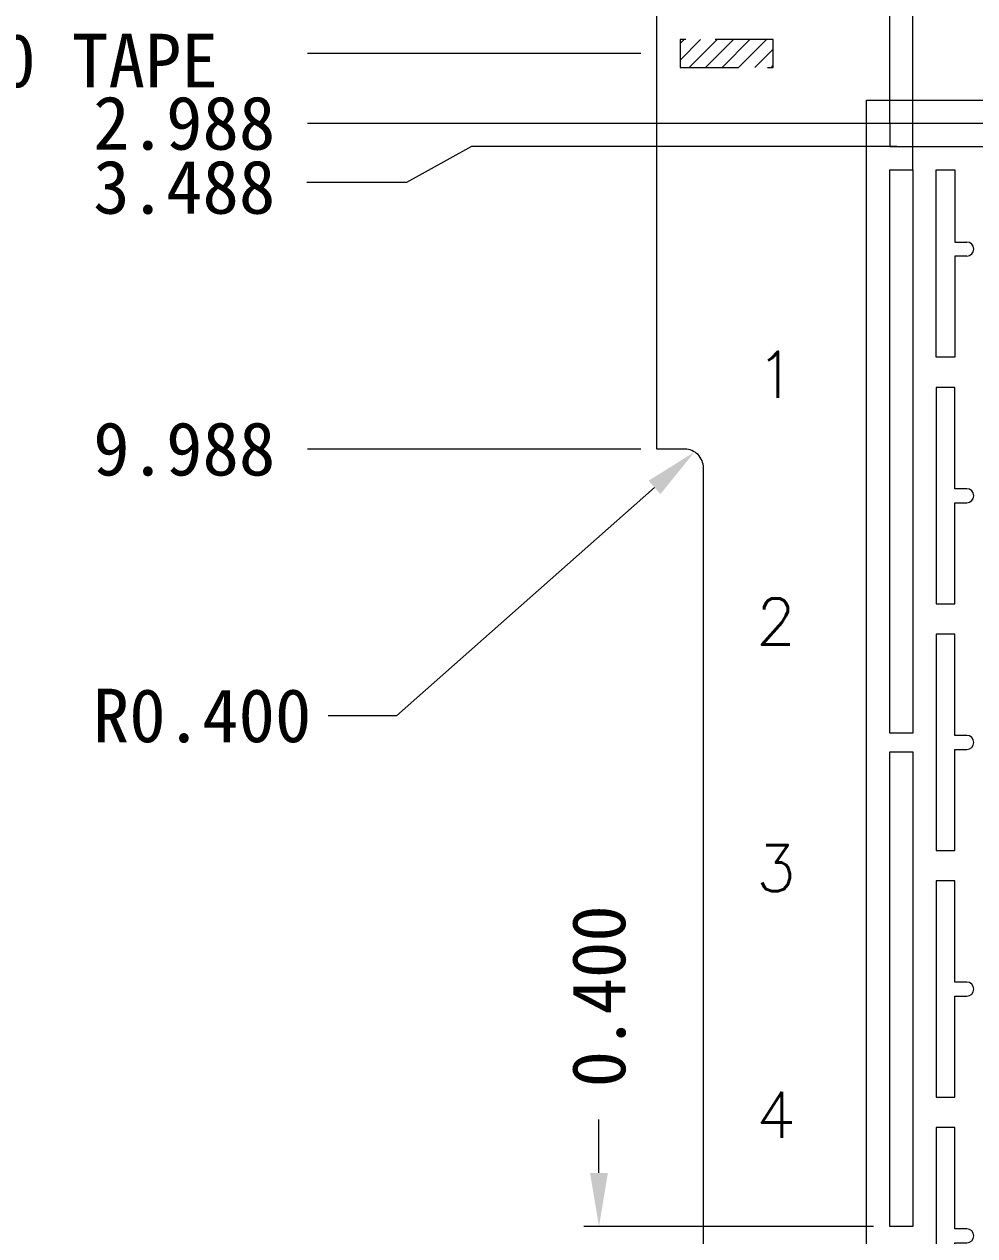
# Model space of a CAD drawing. Extents: x -6879 to 1236, y -1283 to -95.
# Drawn here: x -6808.91 to -6788.49, y -1094.96 to -1068.93 of the extents above; entities that cross this region are included whole.
import ezdxf

# ---------------------------------------------------------------- set-up
doc = ezdxf.new("R2010")
doc.units = 0
doc.header["$LTSCALE"] = 5
doc.header["$MEASUREMENT"] = 0
doc.header["$PDMODE"] = 3
doc.linetypes.add('0', pattern=[0])
doc.linetypes.add('HIDDEN', pattern=[0.375, 0.25, -0.125])
doc.layers.get('Defpoints').update_dxf_attribs({"linetype": 'CONTINUOUS'})
for name, color, linetype in [('1', 7, 'CONTINUOUS'), ('1D', 4, 'CONTINUOUS'), ('\\M+5B1EA\\M+5D7A2', 4, '0')]:
    doc.layers.add(name, color=color, linetype=linetype)
doc.layers.add('center', color=1, linetype='CONTINUOUS', lineweight=18)
doc.styles.add('\\M+5CBCE\\M+5CCE5', font='SimSun.ttf')
doc.styles.add('SIMPLEX', font='SIMPLEX')
doc.dimstyles.get("Standard").update_dxf_attribs({"dimscale": 0.12, "dimtxt": 1, "dimasz": 1, "dimexe": 0.3, "dimexo": 0.3, "dimgap": 0.3, "dimtad": 0, "dimdec": 3, "dimzin": 0, "dimdsep": 46, "dimtxsty": 'SIMPLEX', "dimcen": 0.5, "dimclrd": 256, "dimclre": 256, "dimclrt": 256, "dimadec": 0, "dimazin": 0, "dimtfac": 1, "dimtdec": 3, "dimtofl": 0, "dimtmove": 0, "dimatfit": 0, "dimfxl": 0, "dimtolj": 1, "dimtzin": 0, "dimlwd": -1, "dimlwe": -1, "dimarcsym": 0})

# ---------------------------------------------------------------- blocks, each defined once
blk = doc.blocks.new('*D62')
at = {"layer": '\\M+5B1EA\\M+5D7A2', "linetype": 'Continuous', "lineweight": 5}
for p, q in [((-6790.819, -1140.6), (-6790.819, -1149.597)), ((-6790.819, -1149.597), (-6789.361, -1149.837)), ((-6789.361, -1149.837), (-6789.361, -1150.077))]:
    blk.add_line(p, q, dxfattribs=at)
at = {"layer": 'Defpoints', "color": 0}
for p in [(-6756.069, -1068.076), (-6790.819, -1140.564), (-6789.361, -1150.077)]:
    blk.add_point(p, dxfattribs=at)
at = {"layer": '\\M+5B1EA\\M+5D7A2', "lineweight": 5, "insert": (-6789.361, -1152.097), "char_height": 0.96, "attachment_point": 5, "rotation": 90, "style": '\\M+5CBCE\\M+5CCE5'}
blk.add_mtext('\\A1;34.750', dxfattribs=at)

msp = doc.modelspace()

# ---------------------------------------------------------------- hatches: boundary and pattern name
at = {"layer": '1D', "lineweight": 5}
h = msp.add_hatch(dxfattribs=at)
h.set_pattern_fill('ANSI31', color=256, scale=2, style=0)
h.set_pattern_definition([(45, (-6756.06893, -1068.0755), (-0.1767767, 0.1767767), [])])
h.paths.add_polyline_path([(-6794.8189, -1069.2635), (-6794.8189, -1069.8635), (-6792.8189, -1069.8635), (-6792.8189, -1069.2635)])
h.paths.add_polyline_path([(-6794.8189, -1141.8635), (-6794.8189, -1141.2635), (-6792.8189, -1141.2635), (-6792.8189, -1141.8635)])

# ---------------------------------------------------------------- linework, layer by layer
at = {"layer": '1', "lineweight": 5}
for p, q in [((-6789.3189, -1076.0885, -0.0291), (-6789.3189, -1072.0635, -0.0291)), ((-6789.3189, -1072.0635, -0.0291), (-6788.9189, -1072.0635, -0.0291)), ((-6788.9189, -1072.0635, -0.0291), (-6788.9189, -1073.6135, -0.0291)), ((-6788.9189, -1073.6135, -0.0291), (-6788.6639, -1073.6135, -0.0291)), ((-6788.6639, -1073.9135, -0.0291), (-6788.9189, -1073.9135, -0.0291)), ((-6788.9189, -1073.9135, -0.0291), (-6788.9189, -1076.0885, -0.0291)), ((-6788.9189, -1076.0885, -0.0291), (-6789.3189, -1076.0885, -0.0291))]:
    msp.add_line(p, q, dxfattribs=at)
at = {"layer": '1', "color": 1, "lineweight": 5, "elevation": -0.0291}
msp.add_lwpolyline([(-6718.8189, -1144.5635), (-6794.3189, -1144.5635), (-6795.3189, -1143.5635), (-6795.3189, -1133.0635), (-6794.7189, -1133.0635, 0.4142136), (-6794.3189, -1132.6635), (-6794.3189, -1113.4635, 0.4142136), (-6794.7189, -1113.0635), (-6795.3189, -1113.0635), (-6795.3189, -1098.0635), (-6794.7189, -1098.0635, 0.4142136), (-6794.3189, -1097.6635), (-6794.3189, -1078.4635, 0.4142136), (-6794.7189, -1078.0635), (-6795.3189, -1078.0635), (-6795.3189, -1067.5635), (-6794.3189, -1066.5635), (-6718.8189, -1066.5635)], format="xyb", dxfattribs=at)
at = {"layer": '1', "lineweight": 5, "elevation": -0.0291}
for points in [[(-6790.3189, -1071.5635), (-6777.3189, -1071.5635), (-6777.3189, -1071.0635), (-6790.3189, -1071.0635)], [(-6790.3189, -1072.0645), (-6789.8189, -1072.0635), (-6789.8189, -1084.1635), (-6790.3189, -1084.1635)], [(-6790.3189, -1084.5635), (-6789.8189, -1084.5635), (-6789.8189, -1094.7635), (-6790.3189, -1094.7635)]]:
    msp.add_lwpolyline(points, close=True, dxfattribs=at)
for points in [[(-6788.6639, -1079.2135, 1), (-6788.6639, -1078.9135), (-6788.9189, -1078.9135), (-6788.9189, -1076.7385), (-6789.3189, -1076.7385), (-6789.3189, -1081.3885), (-6788.9189, -1081.3885), (-6788.9189, -1079.2135)], [(-6788.6639, -1084.5135, 1), (-6788.6639, -1084.2135), (-6788.9189, -1084.2135), (-6788.9189, -1082.0385), (-6789.3189, -1082.0385), (-6789.3189, -1086.6885), (-6788.9189, -1086.6885), (-6788.9189, -1084.5135)], [(-6788.6639, -1089.8135, 1), (-6788.6639, -1089.5135), (-6788.9189, -1089.5135), (-6788.9189, -1087.3385), (-6789.3189, -1087.3385), (-6789.3189, -1091.9885), (-6788.9189, -1091.9885), (-6788.9189, -1089.8135)], [(-6788.6639, -1095.1135, 1), (-6788.6639, -1094.8135), (-6788.9189, -1094.8135), (-6788.9189, -1092.6385), (-6789.3189, -1092.6385), (-6789.3189, -1097.2885), (-6788.9189, -1097.2885), (-6788.9189, -1095.1135)]]:
    msp.add_lwpolyline(points, format="xyb", close=True, dxfattribs=at)
at = {"layer": '1', "lineweight": 5}
msp.add_arc((-6788.6639, -1073.7635, -0.0291), 0.15, 270, 90, dxfattribs=at)
at = {"layer": '1D', "linetype": 'HIDDEN', "lineweight": 5, "elevation": -0.0291}
msp.add_lwpolyline([(-6794.8189, -1069.2635), (-6794.8189, -1069.8635), (-6792.8189, -1069.8635), (-6792.8189, -1069.2635)], close=True, dxfattribs=at)
at = {"layer": '1D', "color": 1, "lineweight": 5, "elevation": -0.0291}
msp.add_lwpolyline([(-6718.8189, -1140.5635), (-6790.8189, -1140.5635), (-6790.8189, -1070.5635), (-6718.8189, -1070.5635)], dxfattribs=at)
at = {"layer": '\\M+5B1EA\\M+5D7A2', "lineweight": 5}
for p, q in [((-6790.3189, -1071.0635, -0.0291), (-6790.3189, -1064.2461, -0.0291)), ((-6789.8189, -1072.0635, -0.0291), (-6789.8189, -1065.2461, -0.0291)), ((-6795.6639, -1069.5635, -0.0291), (-6802.826, -1069.5635, -0.0291)), ((-6790.1639, -1071.0635, -0.0291), (-6802.826, -1071.0635, -0.0291)), ((-6799.2994, -1071.5635, -0.0291), (-6800.6943, -1072.3308, -0.0291)), ((-6790.1639, -1071.5635, -0.0291), (-6799.2994, -1071.5635, -0.0291)), ((-6800.6943, -1072.3308, -0.0291), (-6802.8417, -1072.3308, -0.0291)), ((-6795.6639, -1078.0635, -0.0291), (-6802.826, -1078.0635, -0.0291)), ((-6795.3704, -1078.8852, -0.0291), (-6800.913, -1083.7946, -0.0291)), ((-6800.913, -1083.7946, -0.0291), (-6802.3819, -1083.7946, -0.0291)), ((-6796.563, -1093.6135, -0.0291), (-6796.563, -1092.4635, -0.0291)), ((-6790.6639, -1094.7635, -0.0291), (-6796.8848, -1094.7635, -0.0291))]:
    msp.add_line(p, q, dxfattribs=at)
for points in [[(-6795.4975, -1078.7417, -0.0291), (-6794.5095, -1078.1227, -0.0291), (-6795.2433, -1079.0287, -0.0291)], [(-6796.7547, -1093.6135, -0.0291), (-6796.3713, -1093.6135, -0.0291), (-6796.563, -1094.7635, -0.0291)]]:
    msp.add_solid(points, dxfattribs=at)

# ---------------------------------------------------------------- texts
at = {"layer": '\\M+5B1EA\\M+5D7A2', "lineweight": 5, "char_height": 1.15, "attachment_point": 5, "style": '\\M+5CBCE\\M+5CCE5'}
for s, insert in [('1.488±0.300 TAPE', (-6811.4004, -1069.7223, -0.0291)), ('\\A1;2.988', (-6805.471, -1071.0635, -0.0291)), ('\\A1;3.488', (-6805.471, -1072.4393, -0.0291)), ('\\A1;9.988', (-6805.471, -1078.0635, -0.0291))]:
    msp.add_mtext(s, dxfattribs=dict(at, insert=insert))
at = {"layer": '\\M+5B1EA\\M+5D7A2', "lineweight": 5, "insert": (-6802.7409, -1084.3784, -0.0291), "char_height": 1.15, "width": 0.785008, "attachment_point": 9, "style": '\\M+5CBCE\\M+5CCE5'}
msp.add_mtext('\\A1;R0.400', dxfattribs=at)
at = {"layer": '\\M+5B1EA\\M+5D7A2', "lineweight": 5, "insert": (-6796.563, -1089.8185, -0.0291), "char_height": 1.15, "attachment_point": 5, "rotation": 90, "style": '\\M+5CBCE\\M+5CCE5'}
msp.add_mtext('0.400', dxfattribs=at)
at = {"layer": 'center', "lineweight": 5, "char_height": 0.992064, "attachment_point": 5, "style": '\\M+5CBCE\\M+5CCE5'}
for s, insert in [('{\\Fsimplex|c134;1}', (-6792.7622, -1076.4654, -0.1531)), ('{\\Fsimplex|c0;2}', (-6792.7622, -1081.7654, -0.1531)), ('{\\Fsimplex|c0;3}', (-6792.7622, -1087.0654, -0.1531)), ('{\\Fsimplex|c0;4}', (-6792.7622, -1092.3654, -0.1531))]:
    msp.add_mtext(s, dxfattribs=dict(at, insert=insert))

# ---------------------------------------------------------------- dimensions: what is measured, and where the dimension line sits
at = {"layer": '\\M+5B1EA\\M+5D7A2', "lineweight": 5}
dim = msp.add_ordinate_dim(feature_location=(-6790.8189, -1140.5635, -0.0291), offset=(1.458, -9.5133), dtype=1, origin=(-6756.0689, -1068.0755, -0.0291), dimstyle='Standard', override={"dimtxt": 8, "dimtxsty": '\\M+5CBCE\\M+5CCE5', "dimtfillclr": 256, "dimlwe": 5, "dimarcsym": 2}, dxfattribs=at)
dim.commit()
dim.dimension.update_dxf_attribs({"geometry": '*D62', "text_midpoint": (-6789.361, -1152.0972, -0.0291)})

doc.saveas('drawing.dxf')
